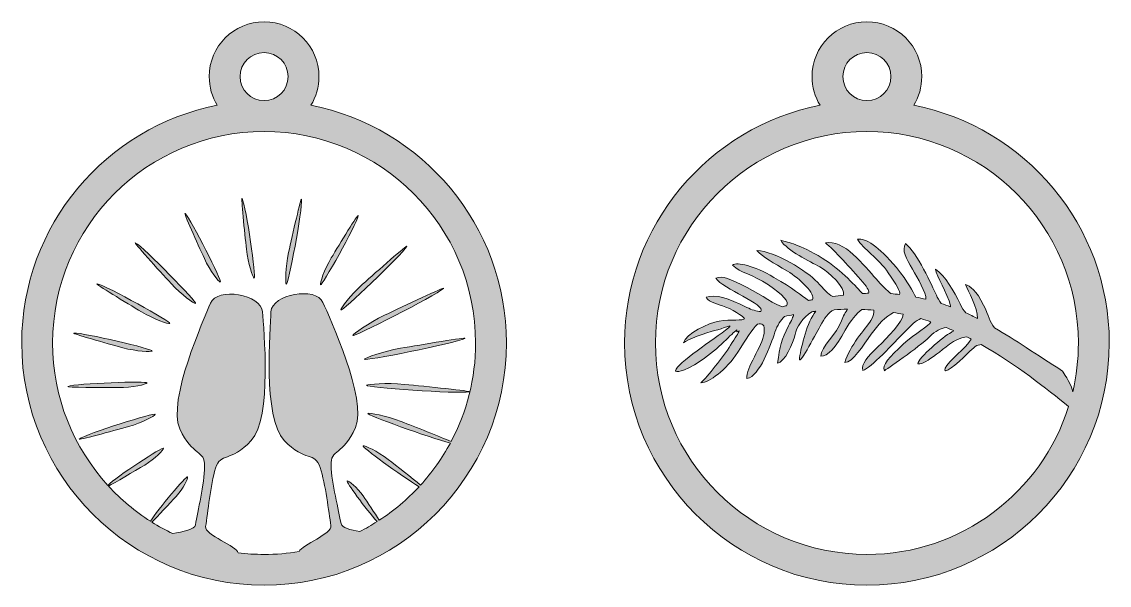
# Model space of a CAD drawing. Header units: inches. Extents: x -1104 to 5451, y -3757 to -136.
# Drawn here: x 2614 to 3496, y -761 to -304 of the extents above; entities that cross this region are included whole.
import ezdxf

# ---------------------------------------------------------------- set-up
doc = ezdxf.new("R2010")
doc.units = ezdxf.units.IN
doc.header["$MEASUREMENT"] = 0
doc.layers.add('Layer 1', color=7, linetype='Continuous')

# ---------------------------------------------------------------- blocks, each defined once
blk = doc.blocks.new('block 5')
at = {"layer": 'Layer 1', "true_color": 0xff8330}
h = blk.add_hatch(color=30, dxfattribs=at)
h.dxf.hatch_style = 2
edge = h.paths.add_edge_path()
edge.add_spline(control_points=[(2810.49, -761.07), (2918.84, -761.07), (3006.99, -672.92), (3006.99, -564.57), (3006.99, -469.21), (2938.7, -389.5), (2848.45, -371.77), (2852.6, -365.01), (2854.99, -357.07), (2854.99, -348.57), (2854.99, -324.04), (2835.03, -304.07), (2810.49, -304.07), (2785.96, -304.07), (2765.99, -324.04), (2765.99, -348.57), (2765.99, -357.07), (2768.39, -365.01), (2772.53, -371.77), (2682.29, -389.5), (2613.99, -469.21), (2613.99, -564.57), (2613.99, -672.92), (2702.14, -761.07), (2810.49, -761.07)], knot_values=[0, 0, 0, 0, 1, 1, 1, 2, 2, 2, 3, 3, 3, 4, 4, 4, 5, 5, 5, 6, 6, 6, 7, 7, 7, 8, 8, 8, 8], degree=3, periodic=1)
edge = h.paths.add_edge_path()
edge.add_spline(control_points=[(2810.49, -329.07), (2821.25, -329.07), (2829.99, -337.82), (2829.99, -348.57), (2829.99, -359.33), (2821.25, -368.07), (2810.49, -368.07), (2799.74, -368.07), (2790.99, -359.33), (2790.99, -348.57), (2790.99, -337.82), (2799.74, -329.07), (2810.49, -329.07)], knot_values=[0, 0, 0, 0, 1, 1, 1, 2, 2, 2, 3, 3, 3, 4, 4, 4, 4], degree=3, periodic=1)
edge = h.paths.add_edge_path()
edge.add_spline(control_points=[(2810.49, -393.07), (2905.06, -393.07), (2981.99, -470.01), (2981.99, -564.57), (2981.99, -593.43), (2974.82, -620.64), (2962.17, -644.53), (2953.37, -640.71), (2932.55, -632.53), (2921.73, -628.33), (2909.01, -623.39), (2895.76, -621.09), (2894.57, -621.76), (2892.92, -622.7), (2944.36, -641.4), (2961.55, -645.71), (2954.88, -658.07), (2946.75, -669.53), (2937.37, -679.85), (2930.46, -674.15), (2918.01, -664.42), (2911.18, -659.14), (2902.21, -652.19), (2891.94, -647.6), (2890.73, -648.01), (2889.16, -648.54), (2921.54, -672.36), (2936.12, -681.18), (2926.55, -691.49), (2915.73, -700.62), (2903.89, -708.34), (2900.17, -702.49), (2894.17, -693.64), (2890.76, -688.66), (2885.91, -681.58), (2879.08, -676.31), (2877.92, -676.49), (2876.47, -676.72), (2893, -699.34), (2902.13, -709.48), (2897.56, -712.37), (2892.85, -715.07), (2888.01, -717.53), (2880.63, -716.18), (2873.52, -714.54), (2872.91, -711.12), (2870.97, -700.34), (2865.28, -678.11), (2864.77, -664.04), (2864.27, -649.97), (2874.5, -656.23), (2884.52, -633.19), (2894.54, -610.15), (2863.43, -543.94), (2858.21, -531.73), (2852.59, -518.62), (2816.78, -525.05), (2816.08, -539.29), (2815.43, -552.56), (2809.31, -625.46), (2826.72, -643.57), (2844.13, -661.68), (2851.54, -652.26), (2855.96, -665.62), (2860.38, -678.99), (2862.78, -701.81), (2864.71, -712.59), (2865.92, -719.31), (2841.29, -728.31), (2838.84, -733.72), (2829.61, -735.26), (2820.15, -736.07), (2810.49, -736.07), (2803.36, -736.07), (2796.33, -735.63), (2789.42, -734.78), (2788.99, -729.48), (2761.9, -720.34), (2763.06, -713.3), (2764.84, -702.5), (2766.92, -679.64), (2771.15, -666.22), (2775.39, -652.79), (2782.93, -662.11), (2800.08, -643.76), (2817.24, -625.4), (2810.09, -552.6), (2809.25, -539.34), (2808.35, -525.1), (2772.45, -519.18), (2767.02, -532.37), (2761.97, -544.65), (2731.8, -611.3), (2742.14, -634.19), (2752.48, -657.08), (2762.62, -650.69), (2762.31, -664.76), (2762.01, -678.83), (2756.63, -701.15), (2754.85, -711.95), (2754.19, -715.91), (2744.84, -717.62), (2736.41, -719.23), (2730.58, -716.43), (2724.93, -713.29), (2719.48, -709.86), (2723.93, -705.54), (2733.95, -694.66), (2739.09, -689), (2745.09, -682.41), (2748.86, -674.32), (2748.44, -673.21), (2747.84, -671.66), (2724.1, -699.61), (2718.42, -709.2), (2705.85, -701.17), (2694.39, -691.54), (2684.32, -680.6), (2688.85, -678.46), (2705.54, -668.5), (2713.68, -663.58), (2722.2, -658.44), (2729, -651.22), (2728.97, -650), (2728.93, -648.19), (2690.28, -673.29), (2683.86, -680.1), (2656.01, -649.6), (2638.99, -609.04), (2638.99, -564.57), (2638.99, -470.01), (2715.93, -393.07), (2810.49, -393.07)], knot_values=[0, 0, 0, 0, 1, 1, 1, 2, 2, 2, 3, 3, 3, 4, 4, 4, 5, 5, 5, 6, 6, 6, 7, 7, 7, 8, 8, 8, 9, 9, 9, 10, 10, 10, 11, 11, 11, 12, 12, 12, 13, 13, 13, 14, 14, 14, 15, 15, 15, 16, 16, 16, 17, 17, 17, 18, 18, 18, 19, 19, 19, 20, 20, 20, 21, 21, 21, 22, 22, 22, 23, 23, 23, 24, 24, 24, 25, 25, 25, 26, 26, 26, 27, 27, 27, 28, 28, 28, 29, 29, 29, 30, 30, 30, 31, 31, 31, 32, 32, 32, 33, 33, 33, 34, 34, 34, 35, 35, 35, 36, 36, 36, 37, 37, 37, 38, 38, 38, 39, 39, 39, 40, 40, 40, 41, 41, 41, 42, 42, 42, 43, 43, 43, 44, 44, 44, 44], degree=3, periodic=1)
h = blk.add_hatch(color=30, dxfattribs=at)
h.dxf.hatch_style = 2
edge = h.paths.add_edge_path()
edge.add_spline(control_points=[(3299.29, -761.07), (3407.64, -761.07), (3495.79, -672.92), (3495.79, -564.57), (3495.79, -469.21), (3427.5, -389.5), (3337.25, -371.77), (3341.39, -365.01), (3343.79, -357.07), (3343.79, -348.57), (3343.79, -324.04), (3323.83, -304.07), (3299.29, -304.07), (3274.75, -304.07), (3254.79, -324.04), (3254.79, -348.57), (3254.79, -357.07), (3257.18, -365.01), (3261.33, -371.77), (3171.08, -389.5), (3102.79, -469.21), (3102.79, -564.57), (3102.79, -672.92), (3190.94, -761.07), (3299.29, -761.07)], knot_values=[0, 0, 0, 0, 1, 1, 1, 2, 2, 2, 3, 3, 3, 4, 4, 4, 5, 5, 5, 6, 6, 6, 7, 7, 7, 8, 8, 8, 8], degree=3, periodic=1)
edge = h.paths.add_edge_path()
edge.add_spline(control_points=[(3299.29, -329.07), (3310.04, -329.07), (3318.79, -337.82), (3318.79, -348.57), (3318.79, -359.33), (3310.04, -368.07), (3299.29, -368.07), (3288.54, -368.07), (3279.79, -359.33), (3279.79, -348.57), (3279.79, -337.82), (3288.54, -329.07), (3299.29, -329.07)], knot_values=[0, 0, 0, 0, 1, 1, 1, 2, 2, 2, 3, 3, 3, 4, 4, 4, 4], degree=3, periodic=1)
edge = h.paths.add_edge_path()
edge.add_spline(control_points=[(3299.29, -393.07), (3393.85, -393.07), (3470.79, -470.01), (3470.79, -564.57), (3470.79, -578.17), (3469.19, -591.39), (3466.19, -604.08), (3463.51, -593.94), (3458.67, -589.64), (3457.95, -587.43), (3436.45, -573.71), (3419.35, -561.94), (3402.86, -552.34), (3398.67, -547.44), (3398.16, -542.64), (3393.87, -533.84), (3388.08, -521.97), (3382.79, -518.38), (3379.29, -517.21), (3381.1, -522.45), (3389, -535.93), (3389.05, -544.77), (3385.9, -543.16), (3382.73, -541.65), (3379.52, -540.21), (3377.91, -538.43), (3376.3, -536.1), (3374.79, -532.94), (3370.02, -522.95), (3362.85, -510.23), (3355.03, -504.76), (3355.24, -510.61), (3364.77, -523.47), (3367, -534.59), (3367.04, -534.79), (3367.06, -534.97), (3367.1, -535.16), (3364.64, -534.26), (3362.13, -533.42), (3359.58, -532.61), (3357.97, -530.35), (3356.48, -527.85), (3355.58, -525.77), (3352.36, -518.39), (3339.59, -491.02), (3330.52, -483.85), (3327.47, -489.87), (3330.93, -495.56), (3336.26, -504.77), (3340.35, -511.86), (3347.49, -524.27), (3347.17, -529.19), (3344.52, -528.55), (3341.8, -527.96), (3339.01, -527.42), (3336.02, -523.06), (3333.11, -515.07), (3323.28, -503.49), (3308.41, -485.95), (3298.36, -479.5), (3291.54, -480.42), (3296.2, -488.24), (3308.65, -495.92), (3316.62, -507.68), (3323.58, -517.96), (3326.47, -522.35), (3325.78, -525.26), (3323.5, -524.97), (3321.16, -524.74), (3318.75, -524.57), (3315.54, -522.07), (3311.42, -517.9), (3306.81, -512.69), (3297.57, -502.25), (3280.19, -479.82), (3265.62, -483.48), (3272.59, -488.83), (3286.27, -504.24), (3295.87, -515.16), (3300.53, -520.47), (3301.26, -522.99), (3300.66, -524.25), (3299.01, -524.3), (3297.34, -524.36), (3295.67, -524.45), (3291.32, -520.08), (3279.08, -505.56), (3263.13, -495.84), (3243.94, -484.14), (3236.1, -483.19), (3229.47, -481.34), (3234.85, -490.12), (3253.04, -498.44), (3261.22, -502.89), (3268.34, -506.77), (3282.54, -520.19), (3280.24, -525.73), (3277.33, -526.05), (3274.43, -526.41), (3271.53, -526.81), (3267.9, -524.95), (3264.2, -520.84), (3259.16, -515.32), (3251.18, -506.58), (3224.53, -489.88), (3210.1, -489.68), (3215.32, -495.2), (3223.33, -499.41), (3234.82, -506.3), (3244.93, -512.36), (3258.03, -525.21), (3255.11, -529.54), (3254.07, -529.74), (3253.04, -529.94), (3252.02, -530.15), (3245.71, -525.82), (3239.62, -520.49), (3223.92, -511.37), (3207.43, -501.8), (3194.29, -498.77), (3190.23, -501.4), (3197.01, -508.02), (3206.19, -508.73), (3219.36, -517.38), (3231.48, -525.34), (3236.69, -531.72), (3234, -534.36), (3232.99, -534.63), (3231.99, -534.91), (3231.01, -535.18), (3225.37, -534.38), (3214.09, -525.48), (3202.2, -519.58), (3188.53, -512.8), (3182.09, -509.68), (3176.76, -512.13), (3182.09, -520.3), (3217.75, -533.6), (3213.19, -539.13), (3209.73, -538.89), (3205.99, -537.71), (3201.93, -535.7), (3186.72, -528.18), (3176.29, -525), (3169.05, -527.42), (3169.45, -530.23), (3175.24, -532.49), (3182.07, -534.5), (3188.9, -536.51), (3199.94, -543.32), (3199.94, -544.92), (3199.94, -546.53), (3188.35, -545.49), (3179.58, -546.86), (3170.82, -548.23), (3152.41, -557.24), (3150.56, -564.39), (3153.21, -562.06), (3169.13, -556.11), (3175.8, -554.59), (3182.47, -553.06), (3191.93, -548.29), (3186.98, -552.28), (3175.21, -561.75), (3145.25, -581.11), (3144.05, -587.14), (3144.61, -587.87), (3148.95, -589.31), (3164.79, -578.78), (3179.37, -569.09), (3189.91, -556.5), (3193.75, -554.05), (3193.67, -554.57), (3193.68, -555.09), (3193.86, -555.59), (3194.45, -555.32), (3195.06, -555.05), (3195.67, -554.78), (3195.09, -556.52), (3192.65, -560.2), (3188.74, -566.4), (3182.47, -576.37), (3170.09, -591.81), (3164.63, -596.95), (3171.78, -596.39), (3184.88, -586.82), (3194.61, -572.11), (3201.46, -561.75), (3205.61, -553.96), (3210.6, -549.23), (3214.23, -548.57), (3216.87, -549.01), (3215.87, -556.79), (3214.55, -567.16), (3200.86, -585.2), (3202.02, -593.36), (3212.41, -591.66), (3221.44, -565.82), (3224.63, -555.93), (3226.52, -550.1), (3229.67, -545.83), (3232.55, -543.07), (3234.95, -542.54), (3237.39, -542.05), (3239.87, -541.58), (3239.43, -543.32), (3238.19, -546.16), (3235.77, -550.68), (3229.79, -561.88), (3228.97, -567.37), (3226.72, -581.06), (3232.64, -580.43), (3239.56, -564.41), (3240.98, -557.72), (3242.15, -552.23), (3247.24, -543.85), (3254.76, -539.24), (3255.82, -539.11), (3256.88, -538.99), (3257.93, -538.87), (3250.7, -547.17), (3246.16, -567.74), (3244.68, -576.39), (3243.06, -585.86), (3257.04, -558.59), (3261.43, -550.83), (3264.95, -544.61), (3267.69, -539.94), (3272.73, -537.61), (3276.34, -537.41), (3279.97, -537.28), (3283.63, -537.24), (3281.92, -539.52), (3280.09, -542.62), (3278.66, -546.7), (3274.92, -557.37), (3262.18, -567.56), (3261.89, -575.28), (3267.45, -575.68), (3274.19, -568.05), (3281.64, -554.27), (3285.92, -546.33), (3291.08, -540.62), (3295.29, -537.4), (3298.52, -537.52), (3301.75, -537.71), (3304.98, -537.97), (3305.25, -539.99), (3304.57, -542.8), (3302.45, -546.35), (3298.43, -553.09), (3284.94, -566.84), (3281.43, -580.35), (3287.64, -580.62), (3296.24, -566.36), (3302.75, -557.4), (3307.99, -550.19), (3314.84, -542.53), (3320.9, -539.9), (3323.53, -540.32), (3326.15, -540.79), (3328.76, -541.33), (3328.7, -547.08), (3315.64, -560.53), (3308.37, -567.52), (3299.81, -575.74), (3294.4, -581.63), (3296, -586.83), (3302.05, -585.35), (3321.61, -564.09), (3329.74, -555.81), (3334.99, -550.47), (3339.07, -546.32), (3343.04, -544.86), (3345.74, -545.65), (3348.43, -546.5), (3351.09, -547.4), (3350.11, -550.95), (3338.23, -556.72), (3328.97, -565.4), (3317.43, -576.2), (3311.3, -582.63), (3313.45, -587.05), (3313.45, -587.05), (3341.99, -567.77), (3350.13, -559.49), (3354.85, -554.68), (3359.64, -552.73), (3363.42, -552.02), (3365.54, -552.88), (3367.65, -553.78), (3369.74, -554.71), (3369.13, -555.09), (3368.39, -555.52), (3367.48, -556.02), (3361.6, -559.25), (3340.67, -576.64), (3340.59, -581.59), (3344.63, -581.98), (3348.81, -578.5), (3355.78, -573.71), (3361.8, -569.57), (3369.96, -560.79), (3379.83, -559.48), (3381.19, -560.15), (3382.55, -560.84), (3383.89, -561.54), (3380.28, -568.22), (3364.92, -579.41), (3362.72, -585.1), (3360.27, -591.42), (3372.04, -581.95), (3380.9, -573.13), (3386.2, -567.85), (3388.64, -565.79), (3391.96, -565.9), (3420.56, -581.96), (3444.84, -601.73), (3462.88, -616.09), (3440.95, -685.56), (3375.91, -736.07), (3299.29, -736.07), (3204.72, -736.07), (3127.79, -659.14), (3127.79, -564.57), (3127.79, -470.01), (3204.72, -393.07), (3299.29, -393.07)], knot_values=[0, 0, 0, 0, 1, 1, 1, 2, 2, 2, 3, 3, 3, 4, 4, 4, 5, 5, 5, 6, 6, 6, 7, 7, 7, 8, 8, 8, 9, 9, 9, 10, 10, 10, 11, 11, 11, 12, 12, 12, 13, 13, 13, 14, 14, 14, 15, 15, 15, 16, 16, 16, 17, 17, 17, 18, 18, 18, 19, 19, 19, 20, 20, 20, 21, 21, 21, 22, 22, 22, 23, 23, 23, 24, 24, 24, 25, 25, 25, 26, 26, 26, 27, 27, 27, 28, 28, 28, 29, 29, 29, 30, 30, 30, 31, 31, 31, 32, 32, 32, 33, 33, 33, 34, 34, 34, 35, 35, 35, 36, 36, 36, 37, 37, 37, 38, 38, 38, 39, 39, 39, 40, 40, 40, 41, 41, 41, 42, 42, 42, 43, 43, 43, 44, 44, 44, 45, 45, 45, 46, 46, 46, 47, 47, 47, 48, 48, 48, 49, 49, 49, 50, 50, 50, 51, 51, 51, 52, 52, 52, 53, 53, 53, 54, 54, 54, 55, 55, 55, 56, 56, 56, 57, 57, 57, 58, 58, 58, 59, 59, 59, 60, 60, 60, 61, 61, 61, 62, 62, 62, 63, 63, 63, 64, 64, 64, 65, 65, 65, 66, 66, 66, 67, 67, 67, 68, 68, 68, 69, 69, 69, 70, 70, 70, 71, 71, 71, 72, 72, 72, 73, 73, 73, 74, 74, 74, 75, 75, 75, 76, 76, 76, 77, 77, 77, 78, 78, 78, 79, 79, 79, 80, 80, 80, 81, 81, 81, 82, 82, 82, 83, 83, 83, 84, 84, 84, 85, 85, 85, 86, 86, 86, 87, 87, 87, 88, 88, 88, 89, 89, 89, 90, 90, 90, 91, 91, 91, 92, 92, 92, 93, 93, 93, 94, 94, 94, 95, 95, 95, 96, 96, 96, 97, 97, 97, 98, 98, 98, 99, 99, 99, 100, 100, 100, 101, 101, 101, 102, 102, 102, 103, 103, 103, 104, 104, 104, 105, 105, 105, 106, 106, 106, 107, 107, 107, 108, 108, 108, 109, 109, 109, 109], degree=3, periodic=1)
h = blk.add_hatch(color=30, dxfattribs=at)
h.dxf.hatch_style = 2
edge = h.paths.add_edge_path()
edge.add_spline(control_points=[(2802.48, -511.91), (2804.24, -512.87), (2796.12, -454.09), (2792.67, -447.42), (2791.66, -445.47), (2794.76, -475.33), (2796.21, -488.64), (2797.48, -500.32), (2801.36, -511.3), (2802.48, -511.91)], knot_values=[0, 0, 0, 0, 1, 1, 1, 2, 2, 2, 3, 3, 3, 3], degree=3, periodic=1)
h = blk.add_hatch(color=30, dxfattribs=at)
h.dxf.hatch_style = 2
edge = h.paths.add_edge_path()
edge.add_spline(control_points=[(2840.83, -448.09), (2840.53, -445.77), (2833.47, -477.13), (2830.39, -491.13), (2827.68, -503.41), (2827.67, -515.85), (2828.53, -516.85), (2829.87, -518.4), (2841.87, -456), (2840.83, -448.09)], knot_values=[0, 0, 0, 0, 1, 1, 1, 2, 2, 2, 3, 3, 3, 3], degree=3, periodic=1)
h = blk.add_hatch(color=30, dxfattribs=at)
h.dxf.hatch_style = 2
edge = h.paths.add_edge_path()
edge.add_spline(control_points=[(2774.98, -515.29), (2776.93, -515.59), (2751.64, -464.47), (2746.37, -459.5), (2744.83, -458.04), (2756.71, -484.34), (2762.07, -496.04), (2766.77, -506.3), (2773.73, -515.09), (2774.98, -515.29)], knot_values=[0, 0, 0, 0, 1, 1, 1, 2, 2, 2, 3, 3, 3, 3], degree=3, periodic=1)
h = blk.add_hatch(color=30, dxfattribs=at)
h.dxf.hatch_style = 2
edge = h.paths.add_edge_path()
edge.add_spline(control_points=[(2886.67, -461.39), (2887.02, -459.27), (2871.76, -484.33), (2865.01, -495.55), (2859.09, -505.38), (2855.66, -516.24), (2856.2, -517.4), (2857.03, -519.2), (2885.47, -468.65), (2886.67, -461.39)], knot_values=[0, 0, 0, 0, 1, 1, 1, 2, 2, 2, 3, 3, 3, 3], degree=3, periodic=1)
h = blk.add_hatch(color=30, dxfattribs=at)
h.dxf.hatch_style = 2
edge = h.paths.add_edge_path()
edge.add_spline(control_points=[(2754.98, -532.62), (2757.02, -532.42), (2713.05, -486.94), (2706, -483.26), (2703.94, -482.18), (2725.44, -505.88), (2735.08, -516.4), (2743.54, -525.64), (2753.67, -532.76), (2754.98, -532.62)], knot_values=[0, 0, 0, 0, 1, 1, 1, 2, 2, 2, 3, 3, 3, 3], degree=3, periodic=1)
h = blk.add_hatch(color=30, dxfattribs=at)
h.dxf.hatch_style = 2
edge = h.paths.add_edge_path()
edge.add_spline(control_points=[(2926.17, -486.22), (2927.38, -484.06), (2901.78, -506.76), (2890.4, -516.93), (2880.42, -525.86), (2872.54, -536.47), (2872.62, -537.82), (2872.73, -539.93), (2922, -493.58), (2926.17, -486.22)], knot_values=[0, 0, 0, 0, 1, 1, 1, 2, 2, 2, 3, 3, 3, 3], degree=3, periodic=1)
h = blk.add_hatch(color=30, dxfattribs=at)
h.dxf.hatch_style = 2
edge = h.paths.add_edge_path()
edge.add_spline(control_points=[(2711.09, -539.34), (2721.46, -545.56), (2732.84, -549.29), (2734.03, -548.77), (2735.89, -547.97), (2682.66, -518.01), (2675.08, -516.62), (2672.86, -516.22), (2699.28, -532.25), (2711.09, -539.34)], knot_values=[0, 0, 0, 0, 1, 1, 1, 2, 2, 2, 3, 3, 3, 3], degree=3, periodic=1)
h = blk.add_hatch(color=30, dxfattribs=at)
h.dxf.hatch_style = 2
edge = h.paths.add_edge_path()
edge.add_spline(control_points=[(2882.45, -558.51), (2881.82, -560.63), (2949.01, -526.66), (2955.9, -520.36), (2957.92, -518.52), (2923.49, -534.79), (2908.17, -542.11), (2894.72, -548.53), (2882.85, -557.15), (2882.45, -558.51)], knot_values=[0, 0, 0, 0, 1, 1, 1, 2, 2, 2, 3, 3, 3, 3], degree=3, periodic=1)
h = blk.add_hatch(color=30, dxfattribs=at)
h.dxf.hatch_style = 2
edge = h.paths.add_edge_path()
edge.add_spline(control_points=[(2695.9, -568.45), (2707.22, -571.53), (2718.84, -571.94), (2719.82, -571.11), (2721.35, -569.83), (2663.76, -555.89), (2656.31, -556.67), (2654.12, -556.9), (2683.01, -564.93), (2695.9, -568.45)], knot_values=[0, 0, 0, 0, 1, 1, 1, 2, 2, 2, 3, 3, 3, 3], degree=3, periodic=1)
h = blk.add_hatch(color=30, dxfattribs=at)
h.dxf.hatch_style = 2
edge = h.paths.add_edge_path()
edge.add_spline(control_points=[(2891.77, -577.78), (2890.59, -579.65), (2964.9, -565.07), (2973.29, -560.87), (2975.75, -559.63), (2937.98, -566.01), (2921.15, -568.92), (2906.38, -571.48), (2892.54, -576.57), (2891.77, -577.78)], knot_values=[0, 0, 0, 0, 1, 1, 1, 2, 2, 2, 3, 3, 3, 3], degree=3, periodic=1)
h = blk.add_hatch(color=30, dxfattribs=at)
h.dxf.hatch_style = 2
edge = h.paths.add_edge_path()
edge.add_spline(control_points=[(2692.17, -600.78), (2703.77, -600.76), (2714.95, -598.08), (2715.67, -597.02), (2716.79, -595.37), (2658.23, -597.18), (2651.33, -599.91), (2649.31, -600.71), (2678.95, -600.8), (2692.17, -600.78)], knot_values=[0, 0, 0, 0, 1, 1, 1, 2, 2, 2, 3, 3, 3, 3], degree=3, periodic=1)
h = blk.add_hatch(color=30, dxfattribs=at)
h.dxf.hatch_style = 2
edge = h.paths.add_edge_path()
edge.add_spline(control_points=[(2893.66, -598.91), (2892.02, -600.4), (2967.59, -606.03), (2976.8, -604.2), (2979.5, -603.66), (2941.37, -599.81), (2924.36, -598.16), (2909.43, -596.71), (2894.72, -597.95), (2893.66, -598.91)], knot_values=[0, 0, 0, 0, 1, 1, 1, 2, 2, 2, 3, 3, 3, 3], degree=3, periodic=1)
h = blk.add_hatch(color=30, dxfattribs=at)
h.dxf.hatch_style = 2
edge = h.paths.add_edge_path()
edge.add_spline(control_points=[(2700.47, -632.41), (2711.74, -629.27), (2721.88, -623.68), (2722.3, -622.47), (2722.95, -620.58), (2666.55, -638.07), (2660.57, -642.55), (2658.82, -643.86), (2687.64, -635.99), (2700.47, -632.41)], knot_values=[0, 0, 0, 0, 1, 1, 1, 2, 2, 2, 3, 3, 3, 3], degree=3, periodic=1)
at = {"layer": 'Layer 1', "lineweight": 0}
for points, knots in [([(2810.49, -761.07), (2918.84, -761.07), (3006.99, -672.92), (3006.99, -564.57), (3006.99, -469.21), (2938.7, -389.5), (2848.45, -371.77), (2852.6, -365.01), (2854.99, -357.07), (2854.99, -348.57), (2854.99, -324.04), (2835.03, -304.07), (2810.49, -304.07), (2785.96, -304.07), (2765.99, -324.04), (2765.99, -348.57), (2765.99, -357.07), (2768.39, -365.01), (2772.53, -371.77), (2682.29, -389.5), (2613.99, -469.21), (2613.99, -564.57), (2613.99, -672.92), (2702.14, -761.07), (2810.49, -761.07)], [0, 0, 0, 0, 1, 1, 1, 2, 2, 2, 3, 3, 3, 4, 4, 4, 5, 5, 5, 6, 6, 6, 7, 7, 7, 8, 8, 8, 8]), ([(3299.29, -761.07), (3407.64, -761.07), (3495.79, -672.92), (3495.79, -564.57), (3495.79, -469.21), (3427.5, -389.5), (3337.25, -371.77), (3341.39, -365.01), (3343.79, -357.07), (3343.79, -348.57), (3343.79, -324.04), (3323.83, -304.07), (3299.29, -304.07), (3274.75, -304.07), (3254.79, -324.04), (3254.79, -348.57), (3254.79, -357.07), (3257.18, -365.01), (3261.33, -371.77), (3171.08, -389.5), (3102.79, -469.21), (3102.79, -564.57), (3102.79, -672.92), (3190.94, -761.07), (3299.29, -761.07)], [0, 0, 0, 0, 1, 1, 1, 2, 2, 2, 3, 3, 3, 4, 4, 4, 5, 5, 5, 6, 6, 6, 7, 7, 7, 8, 8, 8, 8]), ([(2810.49, -329.07), (2821.25, -329.07), (2829.99, -337.82), (2829.99, -348.57), (2829.99, -359.33), (2821.25, -368.07), (2810.49, -368.07), (2799.74, -368.07), (2790.99, -359.33), (2790.99, -348.57), (2790.99, -337.82), (2799.74, -329.07), (2810.49, -329.07)], [0, 0, 0, 0, 1, 1, 1, 2, 2, 2, 3, 3, 3, 4, 4, 4, 4]), ([(3299.29, -329.07), (3310.04, -329.07), (3318.79, -337.82), (3318.79, -348.57), (3318.79, -359.33), (3310.04, -368.07), (3299.29, -368.07), (3288.54, -368.07), (3279.79, -359.33), (3279.79, -348.57), (3279.79, -337.82), (3288.54, -329.07), (3299.29, -329.07)], [0, 0, 0, 0, 1, 1, 1, 2, 2, 2, 3, 3, 3, 4, 4, 4, 4]), ([(2810.49, -393.07), (2905.06, -393.07), (2981.99, -470.01), (2981.99, -564.57), (2981.99, -593.43), (2974.82, -620.64), (2962.17, -644.53), (2953.37, -640.71), (2932.55, -632.53), (2921.73, -628.33), (2909.01, -623.39), (2895.76, -621.09), (2894.57, -621.76), (2892.92, -622.7), (2944.36, -641.4), (2961.55, -645.71), (2954.88, -658.07), (2946.75, -669.53), (2937.37, -679.85), (2930.46, -674.15), (2918.01, -664.42), (2911.18, -659.14), (2902.21, -652.19), (2891.94, -647.6), (2890.73, -648.01), (2889.16, -648.54), (2921.54, -672.36), (2936.12, -681.18), (2926.55, -691.49), (2915.73, -700.62), (2903.89, -708.34), (2900.17, -702.49), (2894.17, -693.64), (2890.76, -688.66), (2885.91, -681.58), (2879.08, -676.31), (2877.92, -676.49), (2876.47, -676.72), (2893, -699.34), (2902.13, -709.48), (2897.56, -712.37), (2892.85, -715.07), (2888.01, -717.53), (2880.63, -716.18), (2873.52, -714.54), (2872.91, -711.12), (2870.97, -700.34), (2865.28, -678.11), (2864.77, -664.04), (2864.27, -649.97), (2874.5, -656.23), (2884.52, -633.19), (2894.54, -610.15), (2863.43, -543.94), (2858.21, -531.73), (2852.59, -518.62), (2816.78, -525.05), (2816.08, -539.29), (2815.43, -552.56), (2809.31, -625.46), (2826.72, -643.57), (2844.13, -661.68), (2851.54, -652.26), (2855.96, -665.62), (2860.38, -678.99), (2862.78, -701.81), (2864.71, -712.59), (2865.92, -719.31), (2841.29, -728.31), (2838.84, -733.72), (2829.61, -735.26), (2820.15, -736.07), (2810.49, -736.07), (2803.36, -736.07), (2796.33, -735.63), (2789.42, -734.78), (2788.99, -729.48), (2761.9, -720.34), (2763.06, -713.3), (2764.84, -702.5), (2766.92, -679.64), (2771.15, -666.22), (2775.39, -652.79), (2782.93, -662.11), (2800.08, -643.76), (2817.24, -625.4), (2810.09, -552.6), (2809.25, -539.34), (2808.35, -525.1), (2772.45, -519.18), (2767.02, -532.37), (2761.97, -544.65), (2731.8, -611.3), (2742.14, -634.19), (2752.48, -657.08), (2762.62, -650.69), (2762.31, -664.76), (2762.01, -678.83), (2756.63, -701.15), (2754.85, -711.95), (2754.19, -715.91), (2744.84, -717.62), (2736.41, -719.23), (2730.58, -716.43), (2724.93, -713.29), (2719.48, -709.86), (2723.93, -705.54), (2733.95, -694.66), (2739.09, -689), (2745.09, -682.41), (2748.86, -674.32), (2748.44, -673.21), (2747.84, -671.66), (2724.1, -699.61), (2718.42, -709.2), (2705.85, -701.17), (2694.39, -691.54), (2684.32, -680.6), (2688.85, -678.46), (2705.54, -668.5), (2713.68, -663.58), (2722.2, -658.44), (2729, -651.22), (2728.97, -650), (2728.93, -648.19), (2690.28, -673.29), (2683.86, -680.1), (2656.01, -649.6), (2638.99, -609.04), (2638.99, -564.57), (2638.99, -470.01), (2715.93, -393.07), (2810.49, -393.07)], [0, 0, 0, 0, 1, 1, 1, 2, 2, 2, 3, 3, 3, 4, 4, 4, 5, 5, 5, 6, 6, 6, 7, 7, 7, 8, 8, 8, 9, 9, 9, 10, 10, 10, 11, 11, 11, 12, 12, 12, 13, 13, 13, 14, 14, 14, 15, 15, 15, 16, 16, 16, 17, 17, 17, 18, 18, 18, 19, 19, 19, 20, 20, 20, 21, 21, 21, 22, 22, 22, 23, 23, 23, 24, 24, 24, 25, 25, 25, 26, 26, 26, 27, 27, 27, 28, 28, 28, 29, 29, 29, 30, 30, 30, 31, 31, 31, 32, 32, 32, 33, 33, 33, 34, 34, 34, 35, 35, 35, 36, 36, 36, 37, 37, 37, 38, 38, 38, 39, 39, 39, 40, 40, 40, 41, 41, 41, 42, 42, 42, 43, 43, 43, 44, 44, 44, 44]), ([(3299.29, -393.07), (3393.85, -393.07), (3470.79, -470.01), (3470.79, -564.57), (3470.79, -578.17), (3469.19, -591.39), (3466.19, -604.08), (3463.51, -593.94), (3458.67, -589.64), (3457.95, -587.43), (3436.45, -573.71), (3419.35, -561.94), (3402.86, -552.34), (3398.67, -547.44), (3398.16, -542.64), (3393.87, -533.84), (3388.08, -521.97), (3382.79, -518.38), (3379.29, -517.21), (3381.1, -522.45), (3389, -535.93), (3389.05, -544.77), (3385.9, -543.16), (3382.73, -541.65), (3379.52, -540.21), (3377.91, -538.43), (3376.3, -536.1), (3374.79, -532.94), (3370.02, -522.95), (3362.85, -510.23), (3355.03, -504.76), (3355.24, -510.61), (3364.77, -523.47), (3367, -534.59), (3367.04, -534.79), (3367.06, -534.97), (3367.1, -535.16), (3364.64, -534.26), (3362.13, -533.42), (3359.58, -532.61), (3357.97, -530.35), (3356.48, -527.85), (3355.58, -525.77), (3352.36, -518.39), (3339.59, -491.02), (3330.52, -483.85), (3327.47, -489.87), (3330.93, -495.56), (3336.26, -504.77), (3340.35, -511.86), (3347.49, -524.27), (3347.17, -529.19), (3344.52, -528.55), (3341.8, -527.96), (3339.01, -527.42), (3336.02, -523.06), (3333.11, -515.07), (3323.28, -503.49), (3308.41, -485.95), (3298.36, -479.5), (3291.54, -480.42), (3296.2, -488.24), (3308.65, -495.92), (3316.62, -507.68), (3323.58, -517.96), (3326.47, -522.35), (3325.78, -525.26), (3323.5, -524.97), (3321.16, -524.74), (3318.75, -524.57), (3315.54, -522.07), (3311.42, -517.9), (3306.81, -512.69), (3297.57, -502.25), (3280.19, -479.82), (3265.62, -483.48), (3272.59, -488.83), (3286.27, -504.24), (3295.87, -515.16), (3300.53, -520.47), (3301.26, -522.99), (3300.66, -524.25), (3299.01, -524.3), (3297.34, -524.36), (3295.67, -524.45), (3291.32, -520.08), (3279.08, -505.56), (3263.13, -495.84), (3243.94, -484.14), (3236.1, -483.19), (3229.47, -481.34), (3234.85, -490.12), (3253.04, -498.44), (3261.22, -502.89), (3268.34, -506.77), (3282.54, -520.19), (3280.24, -525.73), (3277.33, -526.05), (3274.43, -526.41), (3271.53, -526.81), (3267.9, -524.95), (3264.2, -520.84), (3259.16, -515.32), (3251.18, -506.58), (3224.53, -489.88), (3210.1, -489.68), (3215.32, -495.2), (3223.33, -499.41), (3234.82, -506.3), (3244.93, -512.36), (3258.03, -525.21), (3255.11, -529.54), (3254.07, -529.74), (3253.04, -529.94), (3252.02, -530.15), (3245.71, -525.82), (3239.62, -520.49), (3223.92, -511.37), (3207.43, -501.8), (3194.29, -498.77), (3190.23, -501.4), (3197.01, -508.02), (3206.19, -508.73), (3219.36, -517.38), (3231.48, -525.34), (3236.69, -531.72), (3234, -534.36), (3232.99, -534.63), (3231.99, -534.91), (3231.01, -535.18), (3225.37, -534.38), (3214.09, -525.48), (3202.2, -519.58), (3188.53, -512.8), (3182.09, -509.68), (3176.76, -512.13), (3182.09, -520.3), (3217.75, -533.6), (3213.19, -539.13), (3209.73, -538.89), (3205.99, -537.71), (3201.93, -535.7), (3186.72, -528.18), (3176.29, -525), (3169.05, -527.42), (3169.45, -530.23), (3175.24, -532.49), (3182.07, -534.5), (3188.9, -536.51), (3199.94, -543.32), (3199.94, -544.92), (3199.94, -546.53), (3188.35, -545.49), (3179.58, -546.86), (3170.82, -548.23), (3152.41, -557.24), (3150.56, -564.39), (3153.21, -562.06), (3169.13, -556.11), (3175.8, -554.59), (3182.47, -553.06), (3191.93, -548.29), (3186.98, -552.28), (3175.21, -561.75), (3145.25, -581.11), (3144.05, -587.14), (3144.61, -587.87), (3148.95, -589.31), (3164.79, -578.78), (3179.37, -569.09), (3189.91, -556.5), (3193.75, -554.05), (3193.67, -554.57), (3193.68, -555.09), (3193.86, -555.59), (3194.45, -555.32), (3195.06, -555.05), (3195.67, -554.78), (3195.09, -556.52), (3192.65, -560.2), (3188.74, -566.4), (3182.47, -576.37), (3170.09, -591.81), (3164.63, -596.95), (3171.78, -596.39), (3184.88, -586.82), (3194.61, -572.11), (3201.46, -561.75), (3205.61, -553.96), (3210.6, -549.23), (3214.23, -548.57), (3216.87, -549.01), (3215.87, -556.79), (3214.55, -567.16), (3200.86, -585.2), (3202.02, -593.36), (3212.41, -591.66), (3221.44, -565.82), (3224.63, -555.93), (3226.52, -550.1), (3229.67, -545.83), (3232.55, -543.07), (3234.95, -542.54), (3237.39, -542.05), (3239.87, -541.58), (3239.43, -543.32), (3238.19, -546.16), (3235.77, -550.68), (3229.79, -561.88), (3228.97, -567.37), (3226.72, -581.06), (3232.64, -580.43), (3239.56, -564.41), (3240.98, -557.72), (3242.15, -552.23), (3247.24, -543.85), (3254.76, -539.24), (3255.82, -539.11), (3256.88, -538.99), (3257.93, -538.87), (3250.7, -547.17), (3246.16, -567.74), (3244.68, -576.39), (3243.06, -585.86), (3257.04, -558.59), (3261.43, -550.83), (3264.95, -544.61), (3267.69, -539.94), (3272.73, -537.61), (3276.34, -537.41), (3279.97, -537.28), (3283.63, -537.24), (3281.92, -539.52), (3280.09, -542.62), (3278.66, -546.7), (3274.92, -557.37), (3262.18, -567.56), (3261.89, -575.28), (3267.45, -575.68), (3274.19, -568.05), (3281.64, -554.27), (3285.92, -546.33), (3291.08, -540.62), (3295.29, -537.4), (3298.52, -537.52), (3301.75, -537.71), (3304.98, -537.97), (3305.25, -539.99), (3304.57, -542.8), (3302.45, -546.35), (3298.43, -553.09), (3284.94, -566.84), (3281.43, -580.35), (3287.64, -580.62), (3296.24, -566.36), (3302.75, -557.4), (3307.99, -550.19), (3314.84, -542.53), (3320.9, -539.9), (3323.53, -540.32), (3326.15, -540.79), (3328.76, -541.33), (3328.7, -547.08), (3315.64, -560.53), (3308.37, -567.52), (3299.81, -575.74), (3294.4, -581.63), (3296, -586.83), (3302.05, -585.35), (3321.61, -564.09), (3329.74, -555.81), (3334.99, -550.47), (3339.07, -546.32), (3343.04, -544.86), (3345.74, -545.65), (3348.43, -546.5), (3351.09, -547.4), (3350.11, -550.95), (3338.23, -556.72), (3328.97, -565.4), (3317.43, -576.2), (3311.3, -582.63), (3313.45, -587.05), (3313.45, -587.05), (3341.99, -567.77), (3350.13, -559.49), (3354.85, -554.68), (3359.64, -552.73), (3363.42, -552.02), (3365.54, -552.88), (3367.65, -553.78), (3369.74, -554.71), (3369.13, -555.09), (3368.39, -555.52), (3367.48, -556.02), (3361.6, -559.25), (3340.67, -576.64), (3340.59, -581.59), (3344.63, -581.98), (3348.81, -578.5), (3355.78, -573.71), (3361.8, -569.57), (3369.96, -560.79), (3379.83, -559.48), (3381.19, -560.15), (3382.55, -560.84), (3383.89, -561.54), (3380.28, -568.22), (3364.92, -579.41), (3362.72, -585.1), (3360.27, -591.42), (3372.04, -581.95), (3380.9, -573.13), (3386.2, -567.85), (3388.64, -565.79), (3391.96, -565.9), (3420.56, -581.96), (3444.84, -601.73), (3462.88, -616.09), (3440.95, -685.56), (3375.91, -736.07), (3299.29, -736.07), (3204.72, -736.07), (3127.79, -659.14), (3127.79, -564.57), (3127.79, -470.01), (3204.72, -393.07), (3299.29, -393.07)], [0, 0, 0, 0, 1, 1, 1, 2, 2, 2, 3, 3, 3, 4, 4, 4, 5, 5, 5, 6, 6, 6, 7, 7, 7, 8, 8, 8, 9, 9, 9, 10, 10, 10, 11, 11, 11, 12, 12, 12, 13, 13, 13, 14, 14, 14, 15, 15, 15, 16, 16, 16, 17, 17, 17, 18, 18, 18, 19, 19, 19, 20, 20, 20, 21, 21, 21, 22, 22, 22, 23, 23, 23, 24, 24, 24, 25, 25, 25, 26, 26, 26, 27, 27, 27, 28, 28, 28, 29, 29, 29, 30, 30, 30, 31, 31, 31, 32, 32, 32, 33, 33, 33, 34, 34, 34, 35, 35, 35, 36, 36, 36, 37, 37, 37, 38, 38, 38, 39, 39, 39, 40, 40, 40, 41, 41, 41, 42, 42, 42, 43, 43, 43, 44, 44, 44, 45, 45, 45, 46, 46, 46, 47, 47, 47, 48, 48, 48, 49, 49, 49, 50, 50, 50, 51, 51, 51, 52, 52, 52, 53, 53, 53, 54, 54, 54, 55, 55, 55, 56, 56, 56, 57, 57, 57, 58, 58, 58, 59, 59, 59, 60, 60, 60, 61, 61, 61, 62, 62, 62, 63, 63, 63, 64, 64, 64, 65, 65, 65, 66, 66, 66, 67, 67, 67, 68, 68, 68, 69, 69, 69, 70, 70, 70, 71, 71, 71, 72, 72, 72, 73, 73, 73, 74, 74, 74, 75, 75, 75, 76, 76, 76, 77, 77, 77, 78, 78, 78, 79, 79, 79, 80, 80, 80, 81, 81, 81, 82, 82, 82, 83, 83, 83, 84, 84, 84, 85, 85, 85, 86, 86, 86, 87, 87, 87, 88, 88, 88, 89, 89, 89, 90, 90, 90, 91, 91, 91, 92, 92, 92, 93, 93, 93, 94, 94, 94, 95, 95, 95, 96, 96, 96, 97, 97, 97, 98, 98, 98, 99, 99, 99, 100, 100, 100, 101, 101, 101, 102, 102, 102, 103, 103, 103, 104, 104, 104, 105, 105, 105, 106, 106, 106, 107, 107, 107, 108, 108, 108, 109, 109, 109, 109]), ([(2802.48, -511.91), (2804.24, -512.87), (2796.12, -454.09), (2792.67, -447.42), (2791.66, -445.47), (2794.76, -475.33), (2796.21, -488.64), (2797.48, -500.32), (2801.36, -511.3), (2802.48, -511.91)], [0, 0, 0, 0, 1, 1, 1, 2, 2, 2, 3, 3, 3, 3]), ([(2840.83, -448.09), (2840.53, -445.77), (2833.47, -477.13), (2830.39, -491.13), (2827.68, -503.41), (2827.67, -515.85), (2828.53, -516.85), (2829.87, -518.4), (2841.87, -456), (2840.83, -448.09)], [0, 0, 0, 0, 1, 1, 1, 2, 2, 2, 3, 3, 3, 3]), ([(2774.98, -515.29), (2776.93, -515.59), (2751.64, -464.47), (2746.37, -459.5), (2744.83, -458.04), (2756.71, -484.34), (2762.07, -496.04), (2766.77, -506.3), (2773.73, -515.09), (2774.98, -515.29)], [0, 0, 0, 0, 1, 1, 1, 2, 2, 2, 3, 3, 3, 3]), ([(2886.67, -461.39), (2887.02, -459.27), (2871.76, -484.33), (2865.01, -495.55), (2859.09, -505.38), (2855.66, -516.24), (2856.2, -517.4), (2857.03, -519.2), (2885.47, -468.65), (2886.67, -461.39)], [0, 0, 0, 0, 1, 1, 1, 2, 2, 2, 3, 3, 3, 3]), ([(2754.98, -532.62), (2757.02, -532.42), (2713.05, -486.94), (2706, -483.26), (2703.94, -482.18), (2725.44, -505.88), (2735.08, -516.4), (2743.54, -525.64), (2753.67, -532.76), (2754.98, -532.62)], [0, 0, 0, 0, 1, 1, 1, 2, 2, 2, 3, 3, 3, 3]), ([(2926.17, -486.22), (2927.38, -484.06), (2901.78, -506.76), (2890.4, -516.93), (2880.42, -525.86), (2872.54, -536.47), (2872.62, -537.82), (2872.73, -539.93), (2922, -493.58), (2926.17, -486.22)], [0, 0, 0, 0, 1, 1, 1, 2, 2, 2, 3, 3, 3, 3]), ([(2711.09, -539.34), (2721.46, -545.56), (2732.84, -549.29), (2734.03, -548.77), (2735.89, -547.97), (2682.66, -518.01), (2675.08, -516.62), (2672.86, -516.22), (2699.28, -532.25), (2711.09, -539.34)], [0, 0, 0, 0, 1, 1, 1, 2, 2, 2, 3, 3, 3, 3]), ([(2882.45, -558.51), (2881.82, -560.63), (2949.01, -526.66), (2955.9, -520.36), (2957.92, -518.52), (2923.49, -534.79), (2908.17, -542.11), (2894.72, -548.53), (2882.85, -557.15), (2882.45, -558.51)], [0, 0, 0, 0, 1, 1, 1, 2, 2, 2, 3, 3, 3, 3]), ([(2695.9, -568.45), (2707.22, -571.53), (2718.84, -571.94), (2719.82, -571.11), (2721.35, -569.83), (2663.76, -555.89), (2656.31, -556.67), (2654.12, -556.9), (2683.01, -564.93), (2695.9, -568.45)], [0, 0, 0, 0, 1, 1, 1, 2, 2, 2, 3, 3, 3, 3]), ([(2891.77, -577.78), (2890.59, -579.65), (2964.9, -565.07), (2973.29, -560.87), (2975.75, -559.63), (2937.98, -566.01), (2921.15, -568.92), (2906.38, -571.48), (2892.54, -576.57), (2891.77, -577.78)], [0, 0, 0, 0, 1, 1, 1, 2, 2, 2, 3, 3, 3, 3]), ([(2692.17, -600.78), (2703.77, -600.76), (2714.95, -598.08), (2715.67, -597.02), (2716.79, -595.37), (2658.23, -597.18), (2651.33, -599.91), (2649.31, -600.71), (2678.95, -600.8), (2692.17, -600.78)], [0, 0, 0, 0, 1, 1, 1, 2, 2, 2, 3, 3, 3, 3]), ([(2893.66, -598.91), (2892.02, -600.4), (2967.59, -606.03), (2976.8, -604.2), (2979.5, -603.66), (2941.37, -599.81), (2924.36, -598.16), (2909.43, -596.71), (2894.72, -597.95), (2893.66, -598.91)], [0, 0, 0, 0, 1, 1, 1, 2, 2, 2, 3, 3, 3, 3]), ([(2700.47, -632.41), (2711.74, -629.27), (2721.88, -623.68), (2722.3, -622.47), (2722.95, -620.58), (2666.55, -638.07), (2660.57, -642.55), (2658.82, -643.86), (2687.64, -635.99), (2700.47, -632.41)], [0, 0, 0, 0, 1, 1, 1, 2, 2, 2, 3, 3, 3, 3])]:
    blk.add_open_spline(points, degree=3, knots=knots, dxfattribs=at)

msp = doc.modelspace()

# ---------------------------------------------------------------- block references
at = {"layer": 'Layer 1'}
msp.add_blockref('block 5', (0, 0), dxfattribs=at)

doc.saveas('drawing.dxf')
